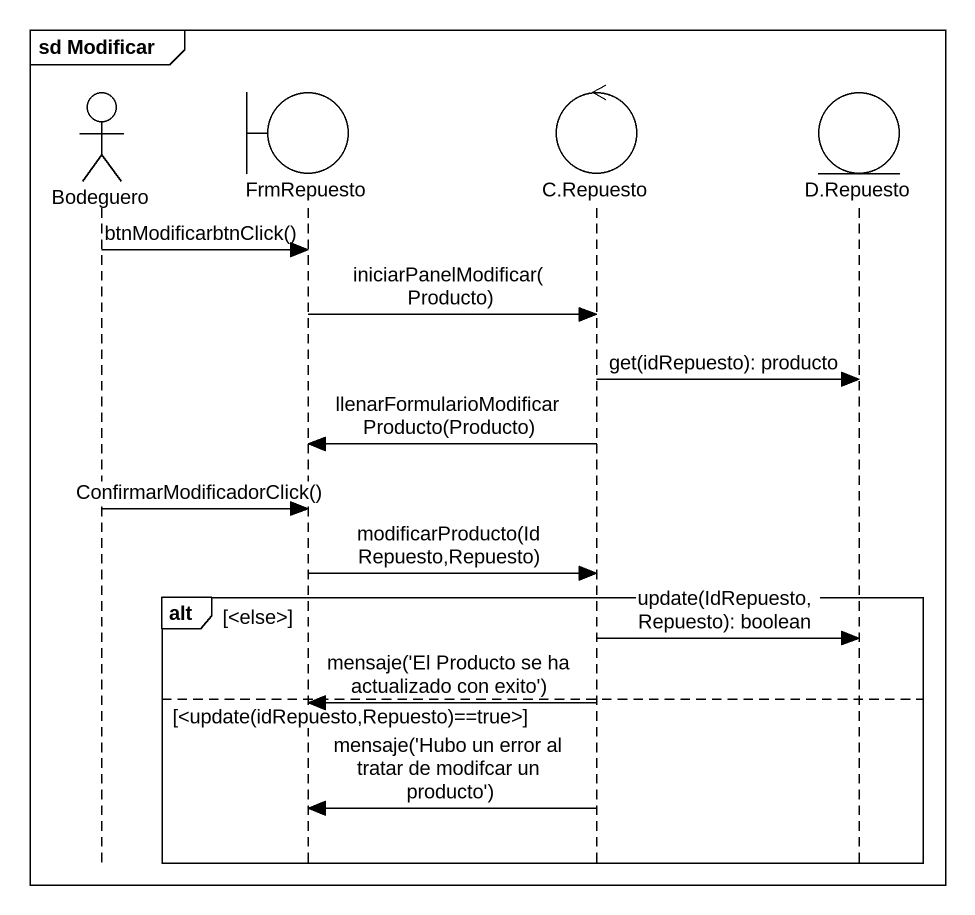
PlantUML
@startuml
mainframe sd Modificar
hide footbox
actor Bodeguero
boundary FrmRepuesto
control "C.Repuesto" as C_Repuesto
entity "D.Repuesto" as D_Repuesto

Bodeguero -> FrmRepuesto : btnModificarbtnClick()
FrmRepuesto -> C_Repuesto : iniciarPanelModificar(Producto)
C_Repuesto -> D_Repuesto : get(idRepuesto): producto
C_Repuesto -> FrmRepuesto : llenarFormularioModificarProducto(Producto)
Bodeguero -> FrmRepuesto : ConfirmarModificadorClick()
FrmRepuesto -> C_Repuesto : modificarProducto(IdRepuesto,Repuesto)
alt <else>
  C_Repuesto -> D_Repuesto : update(IdRepuesto,Repuesto): boolean
else <update(idRepuesto,Repuesto)==true>
  C_Repuesto -> FrmRepuesto : mensaje('El Producto se ha actualizado con exito')
  C_Repuesto -> FrmRepuesto : mensaje('Hubo un error al tratar de modifcar un producto')
end
@enduml
